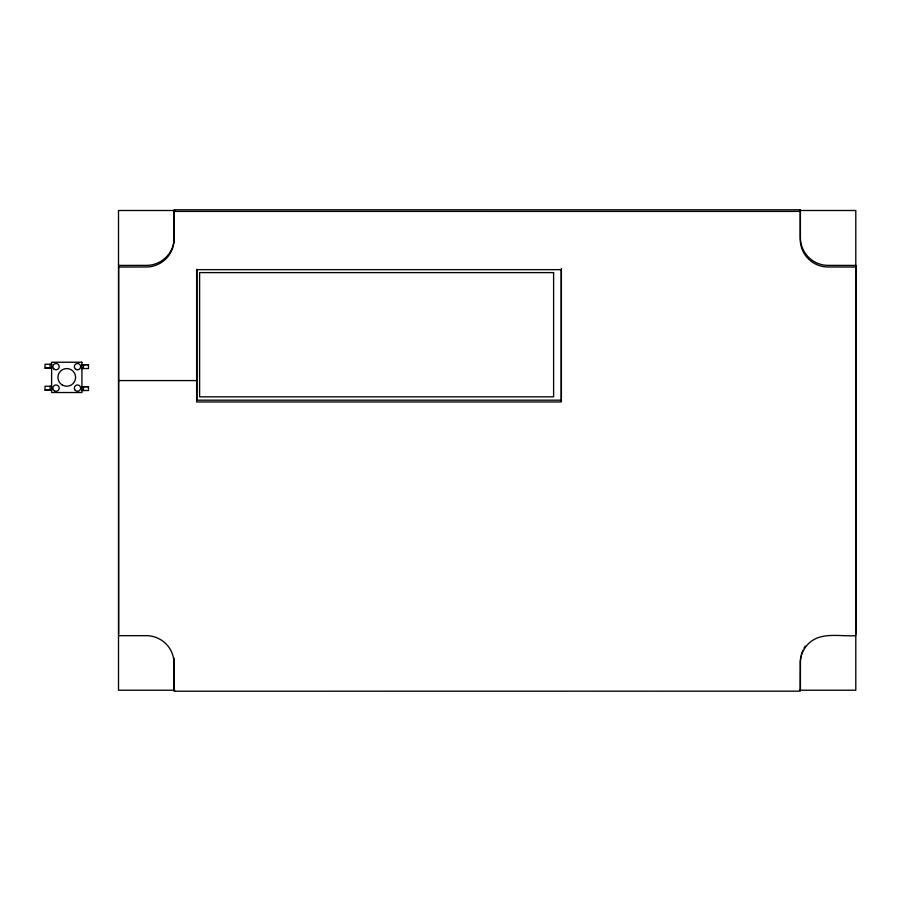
<?xml version="1.0" encoding="UTF-8"?>
<svg xmlns="http://www.w3.org/2000/svg" width="901" height="901" viewBox="0 0 901 901"><rect width="100%" height="100%" fill="white"/><g stroke="black" fill="none" stroke-linecap="round" stroke-linejoin="round"><path stroke-width="1.35" d="M800.403 689.569L800.437 663.249A27.773 27.773 0 0 1 801.012 656.018M81.912 364.759L88.478 364.691L88.478 368.554L81.912 368.554M45.05 368.115L51.616 368.047L45.05 368.115L45.05 364.252L51.616 364.252M88.478 386.653L81.912 386.732L88.478 386.653L88.478 390.516L81.912 390.516M45.05 390.077L51.616 390.009L45.05 390.077L45.05 386.225L51.616 386.225M118.504 267.023L146.277 266.989A27.773 27.773 0 0 0 174.051 239.215L174.051 211.408L800.234 211.408L800.234 239.215A27.773 27.773 0 0 0 827.985 266.989L855.792 267.023M855.792 635.667C839.755 636.759 819.673 631.117 807.397 644.823A27.773 27.773 0 0 0 800.279 664.859L800.234 691.18L174.051 691.213L174.051 663.44A27.773 27.773 0 0 0 146.277 635.667L118.504 635.667M174.783 210.496L118.504 210.496L118.504 690.234L174.783 690.234M799.502 210.496L855.792 210.496L855.792 690.234L799.502 690.234M81.912 364.691L88.478 364.691M118.504 380.571L196.632 380.571M561.537 400.179L196.936 400.179L196.936 269.275M855.95 634.045L855.95 265.412L828.143 265.378A27.773 27.773 0 0 1 800.403 237.605L800.403 209.798L174.22 209.787L174.22 237.605A27.773 27.773 0 0 1 146.435 265.378L118.662 265.412L118.662 634.045M561.379 268.566L561.379 400.877M174.22 689.592L174.22 661.818A27.773 27.773 0 0 0 173.972 658.203M83.433 364.759L83.433 368.554M83.433 386.732L83.433 390.516M50.096 364.252L50.096 368.047M50.096 386.225L50.096 390.009M801.293 654.847A27.773 27.773 0 0 1 802.915 650.274M804.019 648.123A27.773 27.773 0 0 1 805.303 646.062M561.233 269.658L196.632 269.658L196.632 401.97L561.233 401.97L561.233 269.658M553.608 272.609L199.605 272.609L199.605 396.834L553.608 396.834L553.608 272.609M81.912 362.236L51.616 362.236L51.616 392.532L81.912 392.532L81.912 362.236M53.801 368.892A3.153 3.153 0 0 0 59.083 367.473A3.153 3.153 0 0 0 55.22 363.61A3.153 3.153 0 0 0 53.801 368.892M75.267 390.347A3.153 3.153 0 0 0 80.549 388.939A3.153 3.153 0 0 0 76.675 385.065A3.153 3.153 0 0 0 75.267 390.347M54.454 390.854A3.153 3.153 0 0 0 59.184 388.117A3.153 3.153 0 0 0 54.454 385.38A3.153 3.153 0 0 0 54.454 390.854M75.921 369.387A3.153 3.153 0 0 0 80.651 366.651A3.153 3.153 0 0 0 75.921 363.925A3.153 3.153 0 0 0 75.921 369.387M62.349 385.042A8.841 8.841 0 0 0 75.605 377.384A8.841 8.841 0 0 0 62.349 369.737A8.841 8.841 0 0 0 62.349 385.042"/></g></svg>
